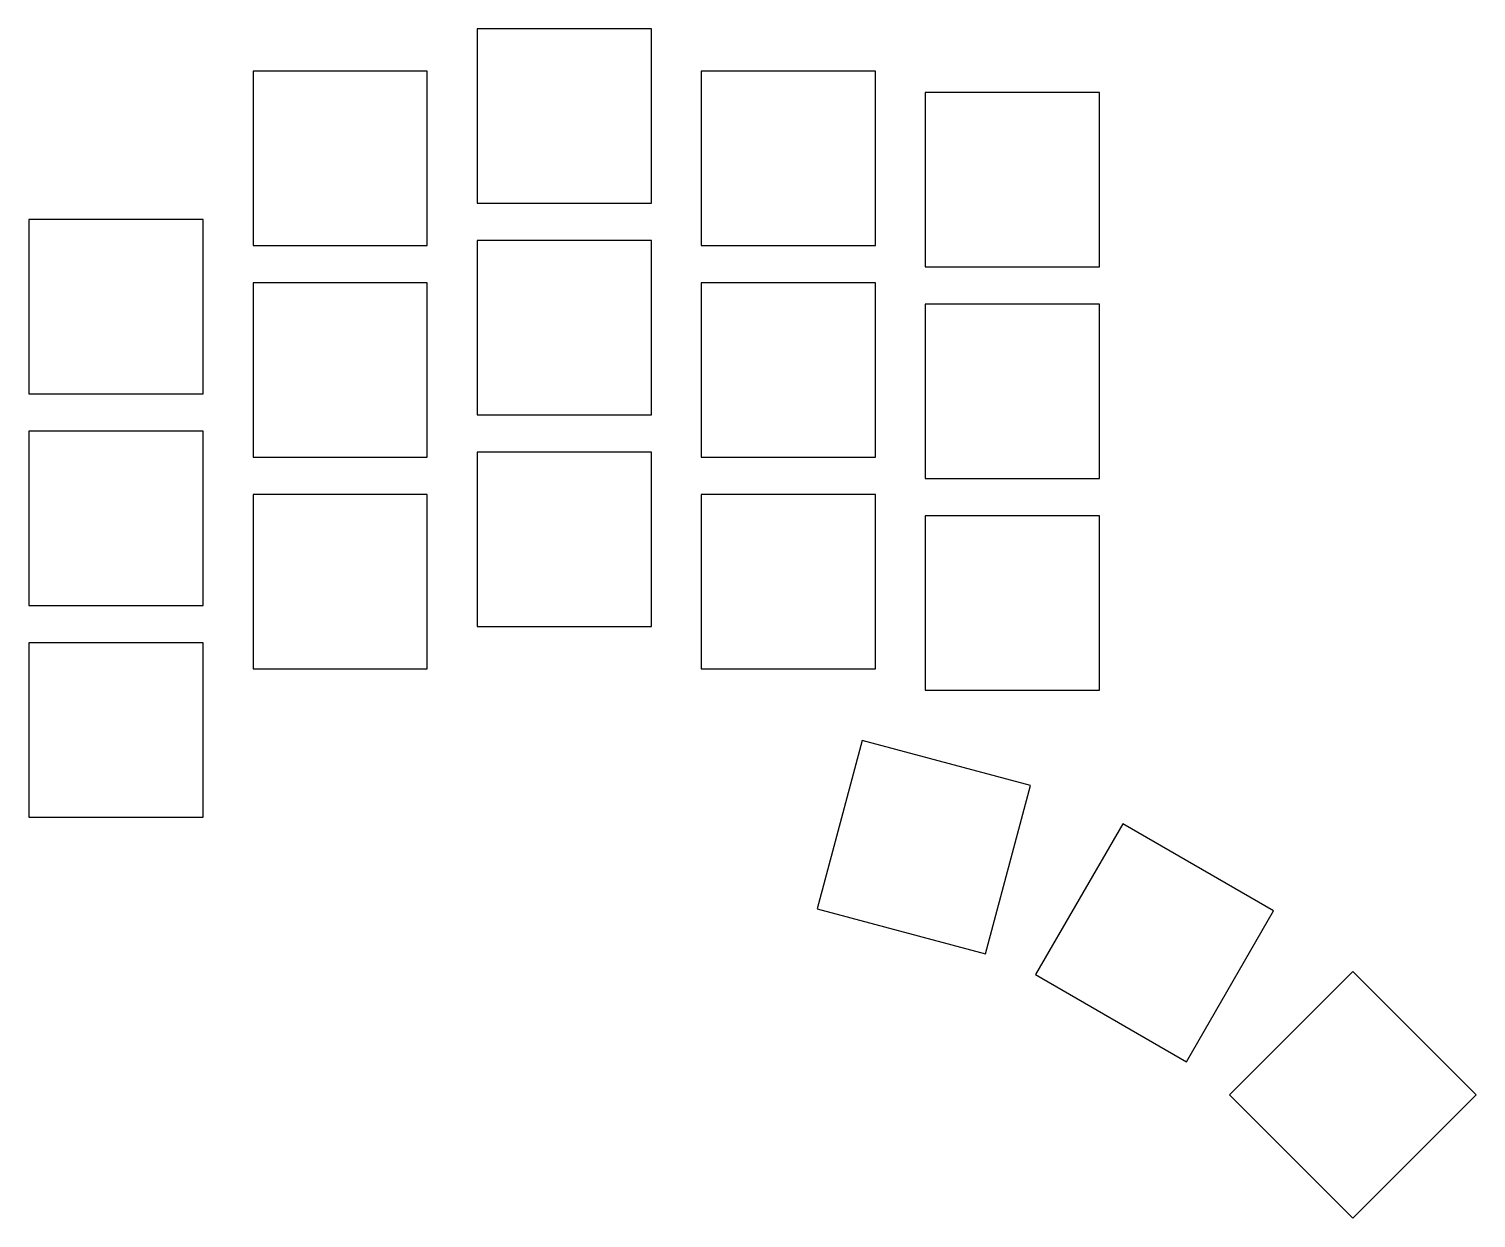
# Model space of a CAD drawing. Header units: millimetres. Extents: x 11 to 127, y -39 to 56.
import ezdxf

# ---------------------------------------------------------------- set-up
doc = ezdxf.new("R2010")
doc.units = ezdxf.units.MM

msp = doc.modelspace()

# ---------------------------------------------------------------- linework, layer by layer
for p, q in [((61, 56.3), (47, 56.3)), ((47, 56.3), (47, 42.3)), ((61, 42.3), (61, 56.3)), ((43, 52.9), (29, 52.9)), ((29, 52.9), (29, 38.9)), ((43, 38.9), (43, 52.9)), ((79, 52.9), (65, 52.9)), ((65, 52.9), (65, 38.9)), ((79, 38.9), (79, 52.9)), ((97, 51.2), (83, 51.2)), ((83, 51.2), (83, 37.2)), ((97, 37.2), (97, 51.2)), ((47, 42.3), (61, 42.3)), ((25, 41), (11, 41)), ((11, 41), (11, 27)), ((25, 27), (25, 41)), ((29, 38.9), (43, 38.9)), ((61, 39.3), (47, 39.3)), ((47, 39.3), (47, 25.3)), ((61, 25.3), (61, 39.3)), ((65, 38.9), (79, 38.9)), ((83, 37.2), (97, 37.2)), ((43, 35.9), (29, 35.9)), ((29, 35.9), (29, 21.9)), ((43, 21.9), (43, 35.9)), ((79, 35.9), (65, 35.9)), ((65, 35.9), (65, 21.9)), ((79, 21.9), (79, 35.9)), ((97, 34.2), (83, 34.2)), ((83, 34.2), (83, 20.2)), ((97, 20.2), (97, 34.2)), ((11, 27), (25, 27)), ((47, 25.3), (61, 25.3)), ((25, 24), (11, 24)), ((11, 24), (11, 10)), ((25, 10), (25, 24)), ((61, 22.3), (47, 22.3)), ((47, 22.3), (47, 8.3)), ((61, 8.3), (61, 22.3)), ((29, 21.9), (43, 21.9)), ((65, 21.9), (79, 21.9)), ((83, 20.2), (97, 20.2)), ((43, 18.9), (29, 18.9)), ((29, 18.9), (29, 4.9)), ((43, 4.9), (43, 18.9)), ((79, 18.9), (65, 18.9)), ((65, 18.9), (65, 4.9)), ((79, 4.9), (79, 18.9)), ((97, 17.2), (83, 17.2)), ((83, 17.2), (83, 3.2)), ((97, 3.2), (97, 17.2)), ((11, 10), (25, 10)), ((47, 8.3), (61, 8.3)), ((25, 7), (11, 7)), ((11, 7), (11, -7)), ((25, -7), (25, 7)), ((29, 4.9), (43, 4.9)), ((65, 4.9), (79, 4.9)), ((83, 3.2), (97, 3.2)), ((77.94, -0.85), (74.32, -14.37)), ((91.47, -4.47), (77.94, -0.85)), ((87.84, -17.99), (91.47, -4.47)), ((11, -7), (25, -7)), ((98.87, -7.54), (91.87, -19.66)), ((110.99, -14.54), (98.87, -7.54)), ((74.32, -14.37), (87.84, -17.99)), ((103.99, -26.66), (110.99, -14.54)), ((91.87, -19.66), (103.99, -26.66)), ((117.35, -19.41), (107.45, -29.31)), ((127.25, -29.31), (117.35, -19.41)), ((107.45, -29.31), (117.35, -39.21)), ((117.35, -39.21), (127.25, -29.31))]:
    msp.add_line(p, q)

doc.saveas('drawing.dxf')
